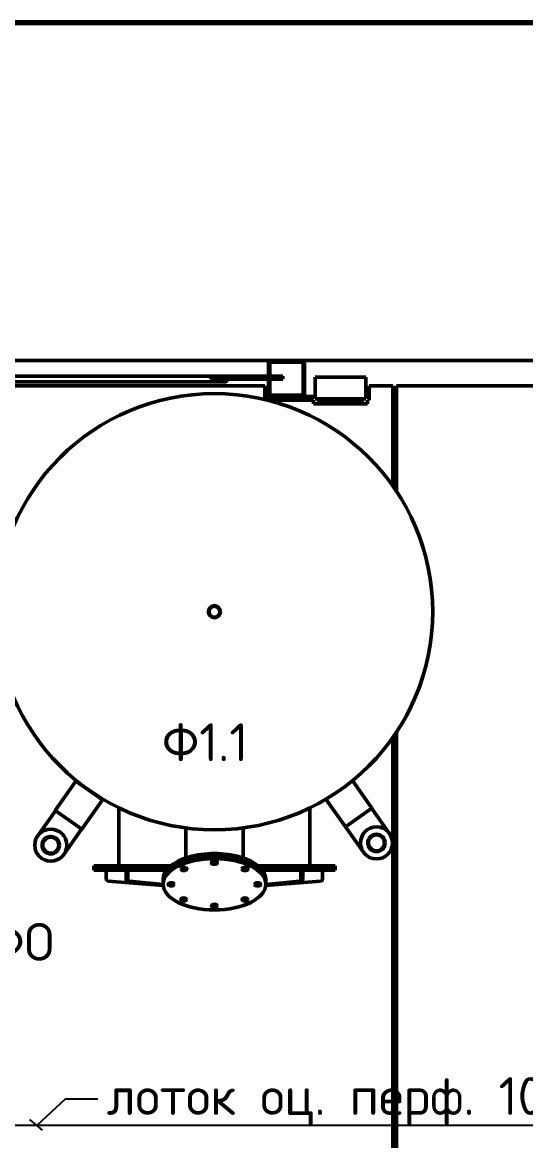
# Model space of a CAD drawing. Header units: millimetres. Extents: x 1510 to 10524, y 7125 to 13164.
# Drawn here: x 7928.4 to 8068.1, y 12853 to 13163.6 of the extents above; entities that cross this region are included whole.
import ezdxf

# ---------------------------------------------------------------- set-up
doc = ezdxf.new("R2010")
doc.units = ezdxf.units.MM
doc.header["$LTSCALE"] = 4
for name, color, linetype, lineweight in [('Border (ISO)', 7, 'Continuous', 70), ('Hatch (ISO)', 7, 'Continuous', 18), ('Symbol (ISO)', 7, 'Continuous', 25), ('Visible (ISO)', 7, 'Continuous', 50)]:
    doc.layers.add(name, color=color, linetype=linetype, lineweight=lineweight)
doc.layers.add('G', color=5, linetype='Continuous')
doc.styles.add('Note Text (DIN)', font='isocpeur.ttf')

# ---------------------------------------------------------------- blocks, each defined once
blk = doc.blocks.new('Borders right top border')
at = {"layer": 'Border (ISO)'}
blk.add_line((4, 206), (293, 206), dxfattribs=at)

msp = doc.modelspace()

# ---------------------------------------------------------------- hatches: boundary and pattern name
at = {"layer": 'Hatch (ISO)'}
h = msp.add_hatch(dxfattribs=at)
h.set_pattern_fill('ANSI31', color=256, scale=76.2, angle=15, style=0)
h.set_pattern_definition([(60, (7708.099, 12545.631), (-8.24889, 4.7625), [])])
edge = h.paths.add_edge_path()
edge.add_line((8006.08, 13069.65), (7997.28, 13069.65))
edge.add_ellipse((7997.28, 13069.05), major_axis=(-0.6, 0), ratio=1, start_angle=270, end_angle=360)
edge.add_line((7996.68, 13069.05), (7996.68, 13065.35))
edge.add_line((7996.68, 13065.35), (7996.68, 13064.55))
edge.add_line((7996.68, 13064.55), (7996.68, 13060.25))
edge.add_ellipse((7997.28, 13060.25), major_axis=(0, -0.6), ratio=1, start_angle=270, end_angle=360)
edge.add_line((7997.28, 13059.65), (8006.08, 13059.65))
edge.add_ellipse((8006.08, 13060.25), major_axis=(0.6, 0), ratio=1, start_angle=270, end_angle=360)
edge.add_line((8006.68, 13060.25), (8006.68, 13069.05))
edge.add_ellipse((8006.08, 13069.05), major_axis=(0, 0.6), ratio=1, start_angle=270, end_angle=360)
edge = h.paths.add_edge_path(flags=0)
edge.add_ellipse((7997.48, 13068.85), major_axis=(0, 0.4), ratio=1, start_angle=0, end_angle=90)
edge.add_line((7997.08, 13068.85), (7997.08, 13065.35))
edge.add_line((7997.08, 13065.35), (7997.08, 13064.55))
edge.add_line((7997.08, 13064.55), (7997.08, 13060.45))
edge.add_ellipse((7997.48, 13060.45), major_axis=(-0.4, 0), ratio=1, start_angle=0, end_angle=90)
edge.add_line((7997.48, 13060.05), (8005.88, 13060.05))
edge.add_ellipse((8005.88, 13060.45), major_axis=(0, -0.4), ratio=1, start_angle=0, end_angle=90)
edge.add_line((8006.28, 13060.45), (8006.28, 13068.85))
edge.add_ellipse((8005.88, 13068.85), major_axis=(0.4, 0), ratio=1, start_angle=0, end_angle=90)
edge.add_line((8005.88, 13069.25), (7997.48, 13069.25))
h = msp.add_hatch(dxfattribs=at)
h.set_pattern_fill('ANSI31', color=256, scale=76.2, angle=75.0002, style=0)
h.set_pattern_definition([(120.0002, (7708.099, 12545.631), (-8.24888, -4.76253), [])])
h.paths.add_polyline_path([(8000.68, 13064.55), (8000.68, 13065.35), (7997.08, 13065.35), (7996.68, 13065.35), (7980.68, 13065.35), (7980.68, 13064.55), (7996.68, 13064.55), (7997.08, 13064.55)])

# ---------------------------------------------------------------- linework, layer by layer
at = {"layer": 'G', "color": 0}
for p, q in [((7940.27, 12864.44), (7932.4, 12857.19)), ((7949.3, 12864.44), (7940.27, 12864.44)), ((7930.4, 12858.79), (7933.91, 12855.89))]:
    msp.add_line(p, q, dxfattribs=at)
at = {"layer": 'G', "color": 5}
msp.add_lwpolyline([(8440.73, 12857.19), (7792.02, 12857.19)], dxfattribs=at)
at = {"layer": 'Visible (ISO)'}
for p, q in [((7775.88, 13069.65), (7997.28, 13069.65)), ((7996.68, 13069.05), (7996.68, 13060.25)), ((7997.08, 13060.45), (7997.08, 13068.85)), ((8006.08, 13069.65), (7997.28, 13069.65)), ((7997.48, 13069.25), (8005.88, 13069.25)), ((8006.08, 13069.65), (8227.28, 13069.65)), ((8006.28, 13068.85), (8006.28, 13060.45)), ((8006.68, 13060.25), (8006.68, 13069.05)), ((7980.68, 13065.35), (7813.79, 13065.35)), ((8000.68, 13065.35), (7980.68, 13065.35)), ((7980.68, 13065.35), (7980.68, 13064.55)), ((7980.68, 13064.55), (8000.68, 13064.55)), ((8000.68, 13064.55), (8000.68, 13065.35)), ((8009.68, 13060.25), (8009.68, 13065.05)), ((8009.68, 13065.05), (8023.68, 13065.05)), ((8023.68, 13065.05), (8023.68, 13060.25)), ((7777.68, 13062.65), (7995.68, 13062.65)), ((7984.68, 13063.75), (7813.79, 13063.75)), ((7995.68, 13062.65), (7995.68, 13058.86)), ((8024.68, 13062.65), (8031.18, 13062.65)), ((8024.68, 13058.65), (8024.68, 13062.65)), ((8031.18, 13062.65), (8031.18, 13034.86)), ((8032.18, 13062.65), (8166.18, 13062.65)), ((8032.18, 13033.4), (8032.18, 13062.65)), ((7995.68, 13059.65), (7997.28, 13059.65)), ((7996.54, 13058.65), (8009.18, 13058.65)), ((7997.28, 13059.65), (8006.08, 13059.65)), ((8005.88, 13060.05), (7997.48, 13060.05)), ((8006.08, 13059.65), (8009.68, 13059.65)), ((8009.18, 13058.65), (8009.18, 13057.65)), ((8009.68, 13060.25), (8009.68, 13059.05)), ((8010.68, 13059.05), (8009.68, 13059.05)), ((8010.68, 13059.05), (8010.68, 13058.25)), ((8010.68, 13059.05), (8022.68, 13059.05)), ((8022.68, 13058.25), (8010.68, 13058.25)), ((8022.68, 13059.05), (8022.68, 13058.25)), ((8023.68, 13059.05), (8022.68, 13059.05)), ((8023.68, 13059.05), (8023.68, 13060.25)), ((8023.68, 13059.65), (8024.68, 13059.65)), ((8024.18, 13058.65), (8024.68, 13058.65)), ((8024.18, 13057.65), (8024.18, 13058.65)), ((8031.18, 13059.65), (8032.18, 13059.65)), ((8009.18, 13057.65), (8024.18, 13057.65)), ((8031.18, 12964.94), (8031.18, 12848.19)), ((8032.18, 12848.19), (8032.18, 12966.41)), ((7943.23, 12952.84), (7937.5, 12944.65)), ((7950.6, 12947.68), (7943.23, 12952.84)), ((8020.03, 12952.98), (8025.41, 12945.29)), ((7950.6, 12947.68), (7944.87, 12939.49)), ((8012.65, 12947.82), (8018.04, 12940.13)), ((7932.61, 12937.58), (7937.54, 12944.62)), ((7937.5, 12944.65), (7944.87, 12939.49)), ((7955.18, 12929.3), (7955.18, 12945.4)), ((8008.18, 12945.4), (8008.18, 12929.3)), ((8018.04, 12940.13), (8025.41, 12945.29)), ((8030.3, 12938.21), (8025.37, 12945.26)), ((7973.73, 12939.83), (7973.73, 12931.48)), ((7989.63, 12939.83), (7989.63, 12931.48)), ((8023.02, 12933.11), (8018.09, 12940.16)), ((7939.89, 12932.48), (7944.82, 12939.52)), ((7969.54, 12929.3), (7948.18, 12929.3)), ((7948.18, 12928.7), (7948.18, 12929.3)), ((7968.88, 12928.7), (7948.18, 12928.7)), ((7968.88, 12928.7), (7948.18, 12928.7)), ((7948.18, 12928.1), (7948.18, 12928.7)), ((7968.36, 12928.1), (7948.18, 12928.1)), ((7951.68, 12925.66), (7951.68, 12928.1)), ((7957.17, 12928.1), (7957.17, 12925.66)), ((7957.64, 12925.66), (7957.64, 12928.1)), ((8015.18, 12929.3), (7993.81, 12929.3)), ((8015.18, 12928.7), (7994.47, 12928.7)), ((8015.18, 12928.7), (7994.47, 12928.7)), ((8015.18, 12928.1), (7994.99, 12928.1)), ((8005.71, 12928.1), (8005.71, 12925.66)), ((8006.18, 12925.66), (8006.18, 12928.1)), ((8011.68, 12928.1), (8011.68, 12925.66)), ((8015.18, 12928.7), (8015.18, 12929.3)), ((8015.18, 12928.1), (8015.18, 12928.7)), ((7967.44, 12923.87), (7952.23, 12925.06)), ((7957.62, 12925.06), (7967.43, 12924.11)), ((7967.43, 12924.15), (7958.09, 12925.06)), ((7967.43, 12924.88), (7967.43, 12925.57)), ((7967.43, 12924.18), (7967.43, 12924.88)), ((8011.12, 12925.06), (7995.91, 12923.87)), ((7995.93, 12924.88), (7995.93, 12925.57)), ((8005.27, 12925.06), (7995.93, 12924.15)), ((7995.93, 12924.11), (8005.74, 12925.06)), ((7995.93, 12924.18), (7995.93, 12924.88)), ((8032.18, 12907.15), (8031.18, 12907.15)), ((8031.18, 12903.15), (8032.18, 12903.15))]:
    msp.add_line(p, q, dxfattribs=at)
for centre, radius in [((7981.68, 12999.9), 60.6), ((7981.68, 12999.9), 1.68), ((7981.68, 12999.9), 1.51), ((8026.66, 12935.66), 4.45), ((7936.25, 12935.03), 4.45), ((7936.25, 12935.03), 2.42), ((7936.25, 12935.03), 2.22), ((8026.66, 12935.66), 2.42), ((8026.66, 12935.66), 2.22)]:
    msp.add_circle(centre, radius, dxfattribs=at)
for centre, radius, start, end in [((7997.28, 13069.05), 0.6, 90, 180), ((7997.48, 13068.85), 0.4, 90, 180), ((8005.88, 13068.85), 0.4, 0, 90), ((8006.08, 13069.05), 0.6, 0, 90), ((7997.28, 13060.25), 0.6, 180, 270), ((7997.48, 13060.45), 0.4, 180, 270), ((8005.88, 13060.45), 0.4, 270, 0), ((8006.08, 13060.25), 0.6, 270, 0), ((7952.28, 12925.66), 0.6, 180, 265.5154), ((8011.08, 12925.66), 0.6, 274.4846, 0)]:
    msp.add_arc(centre, radius, start, end, dxfattribs=at)
for centre, major_axis, ratio, start_param, end_param in [((7984.68, 13064.55), (0, -0.8), 0.792149, 4.712389, 7.853982), ((7981.68, 12925.57), (14.25, 0), 0.5, 0, 3.141593), ((7981.68, 12924.88), (-14.25, 0), 0.5, 3.141593, 6.283185), ((7981.68, 12924.88), (14.25, 0), 0.5, 0, 3.141593), ((7981.68, 12930.88), (-0.85, 0), 0.5, 0.952872, 2.188721), ((7981.68, 12930.88), (0.85, 0), 0.5, 4.094465, 5.330313), ((7973.19, 12929.12), (-0.85, 0), 0.5, 0.952872, 2.188721), ((7973.19, 12929.12), (0.85, 0), 0.5, 4.094465, 5.330313), ((7990.16, 12929.12), (-0.85, 0), 0.5, 0.952872, 2.188721), ((7990.16, 12929.12), (0.85, 0), 0.5, 4.094465, 5.330313), ((7957.66, 12925.66), (0, -0.6), 0.809017, 4.712389, 6.204914), ((7958.13, 12925.66), (0, -0.6), 0.809017, 4.712389, 6.204914), ((7969.68, 12924.88), (-0.85, 0), 0.5, 0.952872, 2.188721), ((7969.68, 12924.88), (0.85, 0), 0.5, 4.094465, 5.330313), ((7993.68, 12924.88), (-0.85, 0), 0.5, 0.952872, 2.188721), ((7993.68, 12924.88), (0.85, 0), 0.5, 4.094465, 5.330313), ((8005.23, 12925.66), (0, -0.6), 0.809017, 0.078271, 1.570796), ((8005.7, 12925.66), (0, -0.6), 0.809017, 0.078271, 1.570796), ((7973.19, 12920.63), (-0.85, 0), 0.5, 0.952872, 2.188721), ((7973.19, 12920.63), (0.85, 0), 0.5, 4.094465, 5.330313), ((7981.68, 12918.88), (-0.85, 0), 0.5, 0.952872, 2.188721), ((7981.68, 12918.88), (0.85, 0), 0.5, 4.094465, 5.330313), ((7990.16, 12920.63), (-0.85, 0), 0.5, 0.952872, 2.188721), ((7990.16, 12920.63), (0.85, 0), 0.5, 4.094465, 5.330313)]:
    msp.add_ellipse(centre, major_axis=major_axis, ratio=ratio, start_param=start_param, end_param=end_param, dxfattribs=at)
for centre, major_axis in [((7981.68, 12924.18), (-14.25, 0)), ((7981.68, 12930.18), (-0.85, 0)), ((7973.19, 12928.43), (-0.85, 0)), ((7990.16, 12928.43), (-0.85, 0)), ((7969.68, 12924.18), (0.85, 0)), ((7993.68, 12924.18), (-0.85, 0)), ((7973.19, 12919.94), (0.85, 0)), ((7981.68, 12918.18), (0.85, 0)), ((7990.16, 12919.94), (0.85, 0))]:
    msp.add_ellipse(centre, major_axis=major_axis, ratio=0.5, dxfattribs=at)

# ---------------------------------------------------------------- block references
at = {"xscale": 3, "yscale": 3, "zscale": 3}
msp.add_blockref('Borders right top border', (7708.1, 12545.63), dxfattribs=at)

# ---------------------------------------------------------------- texts
at = {"layer": 'Symbol (ISO)', "char_height": 10.5, "attachment_point": 1, "style": 'Note Text (DIN)'}
for s, insert, width in [('\\fISOCPEUR|b0|i0;Ф1.1', (7967.11, 12968.89), 24.1461), ('\\fISOCPEUR|b0|i0;УФО', (7912.22, 12913.41), 27.2922), ('лоток оц. перф. 100х80 на отм. +2200...2300', (7951.78, 12870.6), 310.278)]:
    msp.add_mtext(s, dxfattribs=dict(at, insert=insert, width=width))

doc.saveas('drawing.dxf')
